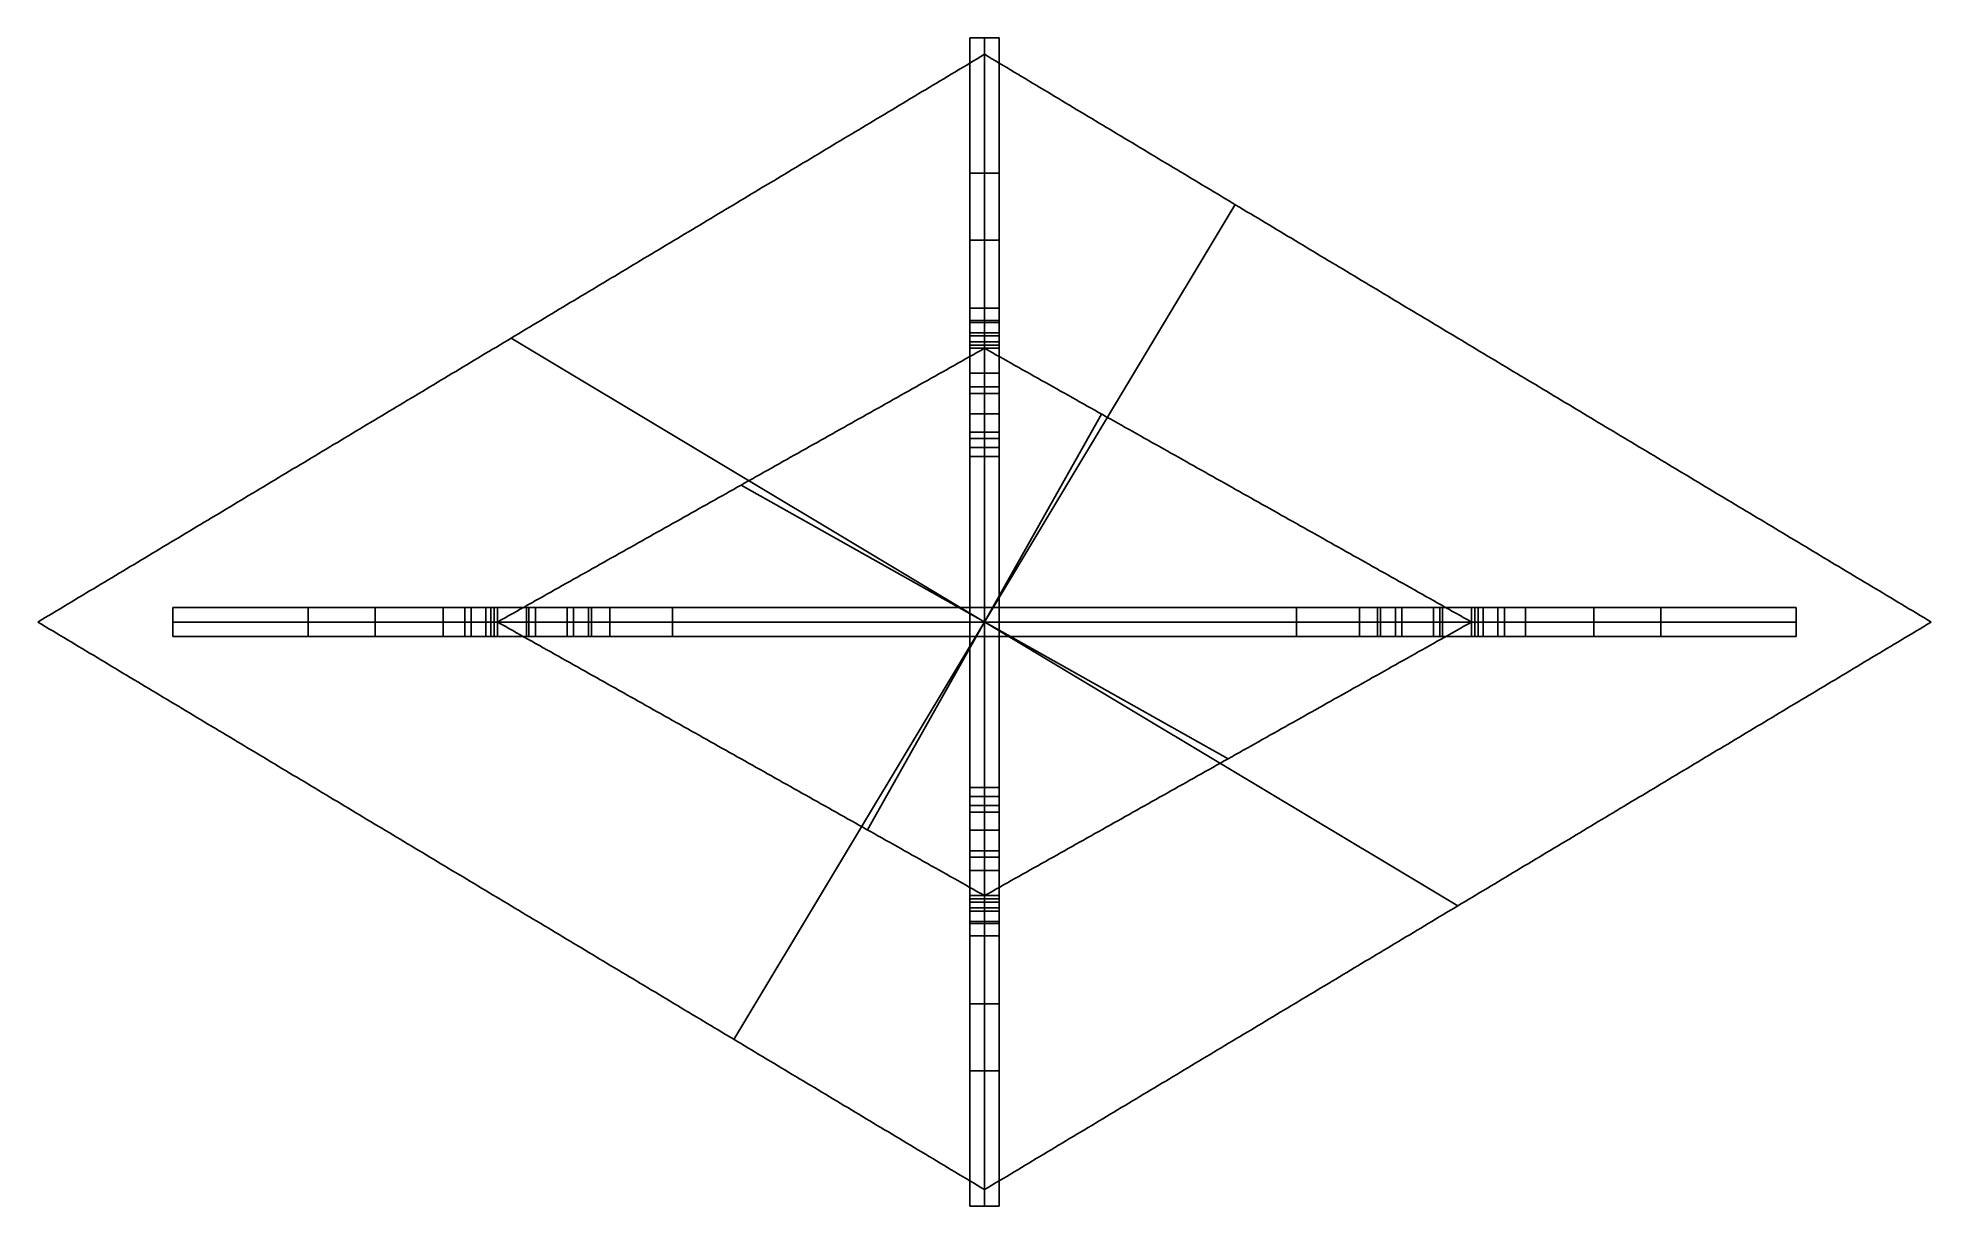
# Model space of a CAD drawing. Header units: millimetres. Extents: x 172 to 288, y 45 to 117.
import ezdxf

# ---------------------------------------------------------------- set-up
doc = ezdxf.new("R2010")
doc.units = ezdxf.units.MM
doc.header["$MEASUREMENT"] = 0
doc.layers.add('____', color=7, linetype='Continuous', true_color=0x000000)

msp = doc.modelspace()

# ---------------------------------------------------------------- linework, layer by layer
at = {"layer": '____'}
for p, q in [((229.21, 117.34), (231.01, 117.34)), ((230.11, 116.33, 76.8), (230.11, 116.33, 75)), ((231.01, 109.01, 37.5), (229.21, 109.01, 37.5)), ((229.21, 108.81, 38.4), (229.21, 98.57, 38.4)), ((231.01, 108.81, 38.4), (231.01, 98.57, 38.4)), ((245.54, 107.07, 75), (214.67, 55.62, 75)), ((245.54, 107.07, 76.8), (214.67, 55.62, 76.8)), ((229.21, 104.88, 10), (231.01, 104.88, 10)), ((229.21, 100.68, 75), (231.01, 100.68, 75)), ((231.01, 99.92, 75), (229.21, 99.92, 75)), ((231.01, 99.79), (229.21, 99.79)), ((229.21, 99.17, 76.8), (229.21, 99.17, 75)), ((231.01, 99.17, 75), (229.21, 99.17, 75)), ((229.21, 99.17, 76.8), (231.01, 99.17, 76.8)), ((231.01, 99.17, 75.9), (229.21, 99.17, 75.9)), ((230.11, 99.17, 75), (230.11, 99.17, 76.8)), ((231.01, 99.17, 76.8), (231.01, 99.17, 75)), ((200.95, 98.84, 75), (259.26, 63.85, 75)), ((200.95, 98.84, 75), (200.95, 98.84, 76.8)), ((200.95, 98.84, 76.8), (259.26, 63.85, 76.8)), ((231.01, 98.97, 36.6), (229.21, 98.97, 36.6)), ((229.21, 98.61, 63.2), (231.01, 98.61, 63.2)), ((231.01, 98.41, 64.1), (229.21, 98.41, 64.1)), ((229.21, 98.21, 65), (231.01, 98.21, 65)), ((230.11, 98.21, 63.2), (230.11, 98.21, 65)), ((259.26, 98.84, 75), (259.26, 98.84, 76.8)), ((229.21, 96.67, 75), (229.21, 96.67, 76.8)), ((231.01, 96.67, 76.8), (229.21, 96.67, 76.8)), ((231.01, 95.83, 63.2), (229.21, 95.83, 63.2)), ((231.01, 96.67, 75), (231.01, 96.67, 76.8)), ((231.01, 95.43, 65), (229.21, 95.43, 65)), ((222.9, 68.53, 63.2), (237.31, 94.16, 63.2)), ((222.9, 68.53, 65), (237.31, 94.16, 65)), ((229.21, 94.17, 75), (229.21, 94.17, 76.8)), ((229.21, 94.17, 76.8), (231.01, 94.17, 76.8)), ((229.21, 94.17, 75), (231.01, 94.17, 75)), ((231.01, 94.17, 75.9), (229.21, 94.17, 75.9)), ((230.11, 94.17, 75), (230.11, 94.17, 76.8)), ((231.01, 94.17, 76.8), (231.01, 94.17, 75)), ((229.21, 93.05, 63.2), (231.01, 93.05, 63.2)), ((229.21, 92.65, 65), (231.01, 92.65, 65)), ((231.01, 92.1, 67.5), (229.21, 92.1, 67.5)), ((229.21, 91.54, 70), (231.01, 91.54, 70)), ((245.11, 72.91, 63.2), (215.11, 89.78, 63.2)), ((215.11, 89.78, 63.2), (215.11, 89.78, 65)), ((245.11, 72.91, 65), (215.11, 89.78, 65)), ((245.11, 89.78, 63.2), (245.11, 89.78, 65)), ((180.11, 80.44), (180.11, 82.24)), ((188.44, 82.24, 37.5), (188.44, 80.44, 37.5)), ((188.64, 82.24, 38.4), (198.89, 82.24, 38.4)), ((192.57, 80.44, 10), (192.57, 82.24, 10)), ((196.77, 80.44, 75), (196.77, 82.24, 75)), ((198.09, 82.24, 75), (198.09, 80.44, 75)), ((198.49, 82.24, 36.6), (198.49, 80.44, 36.6)), ((199.4, 82.24, 76.8), (199.4, 82.24, 75)), ((199.4, 80.44, 75), (199.4, 82.24, 75)), ((199.4, 80.44, 76.8), (199.4, 82.24, 76.8)), ((199.4, 82.24, 75.9), (199.4, 80.44, 75.9)), ((199.71, 80.44, 63.2), (199.71, 82.24, 63.2)), ((199.91, 82.24, 64.1), (199.91, 80.44, 64.1)), ((200.11, 80.44, 65), (200.11, 82.24, 65)), ((201.9, 82.24, 75), (201.9, 82.24, 76.8)), ((201.9, 82.24, 76.8), (201.9, 80.44, 76.8)), ((202.05, 82.24, 63.2), (202.05, 80.44, 63.2)), ((202.45, 82.24, 65), (202.45, 80.44, 65)), ((204.4, 82.24, 76.8), (204.4, 82.24, 75)), ((204.4, 80.44, 76.8), (204.4, 82.24, 76.8)), ((204.4, 80.44, 75), (204.4, 82.24, 75)), ((204.4, 80.44, 63.2), (204.4, 82.24, 63.2)), ((204.4, 82.24, 75.9), (204.4, 80.44, 75.9)), ((204.8, 80.44, 65), (204.8, 82.24, 65)), ((205.71, 82.24, 75), (205.71, 80.44, 75)), ((205.91, 82.24, 70), (205.91, 80.44, 70)), ((207.02, 80.44, 75), (207.02, 82.24, 75)), ((210.89, 82.24, 10), (210.89, 80.44, 10)), ((229.21, 82.24, 5), (231.01, 82.24, 5)), ((229.21, 82.24), (231.01, 82.24)), ((231.01, 82.24, 2.5), (229.21, 82.24, 2.5)), ((229.21, 80.44, 10), (229.21, 82.24, 10)), ((229.21, 80.44, 5), (229.21, 82.24, 5)), ((229.21, 82.24, 7.5), (229.21, 80.44, 7.5)), ((230.11, 82.24, 5), (230.11, 82.24)), ((230.11, 82.24), (230.11, 80.44)), ((230.11, 82.24, 5), (230.11, 80.44, 5)), ((231.01, 80.44, 5), (231.01, 82.24, 5)), ((231.01, 80.44, 10), (231.01, 82.24, 10)), ((231.01, 82.24, 7.5), (231.01, 80.44, 7.5)), ((249.33, 82.24, 10), (249.33, 80.44, 10)), ((253.2, 80.44, 75), (253.2, 82.24, 75)), ((254.31, 82.24, 70), (254.31, 80.44, 70)), ((254.51, 82.24, 75), (254.51, 80.44, 75)), ((255.42, 80.44, 65), (255.42, 82.24, 65)), ((255.82, 82.24, 76.8), (255.82, 82.24, 75)), ((255.82, 80.44, 63.2), (255.82, 82.24, 63.2)), ((255.82, 80.44, 75), (255.82, 82.24, 75)), ((255.82, 80.44, 76.8), (255.82, 82.24, 76.8)), ((255.82, 82.24, 75.9), (255.82, 80.44, 75.9)), ((257.76, 82.24, 65), (257.76, 80.44, 65)), ((258.16, 82.24, 63.2), (258.16, 80.44, 63.2)), ((258.32, 82.24, 75), (258.32, 82.24, 76.8)), ((258.32, 82.24, 76.8), (258.32, 80.44, 76.8)), ((260.11, 80.44, 65), (260.11, 82.24, 65)), ((260.31, 82.24, 64.1), (260.31, 80.44, 64.1)), ((260.51, 80.44, 63.2), (260.51, 82.24, 63.2)), ((260.82, 82.24, 75), (260.82, 82.24, 76.8)), ((260.82, 82.24, 75), (260.82, 80.44, 75)), ((260.82, 80.44, 76.8), (260.82, 82.24, 76.8)), ((260.82, 82.24, 75.9), (260.82, 80.44, 75.9)), ((261.33, 82.24, 38.4), (271.57, 82.24, 38.4)), ((261.73, 82.24, 36.6), (261.73, 80.44, 36.6)), ((262.13, 82.24, 75), (262.13, 80.44, 75)), ((263.44, 80.44, 75), (263.44, 82.24, 75)), ((267.64, 80.44, 10), (267.64, 82.24, 10)), ((271.77, 82.24, 37.5), (271.77, 80.44, 37.5)), ((280.11, 80.44), (280.11, 82.24)), ((171.8, 81.34, 76.8), (171.8, 81.34, 75)), ((199.4, 81.34, 75), (199.4, 81.34, 76.8)), ((200.11, 81.34, 65), (200.11, 81.34, 63.2)), ((204.4, 81.34, 75), (204.4, 81.34, 76.8)), ((231.01, 81.34, 75), (229.21, 81.34, 75)), ((231.01, 81.34, 5), (229.21, 81.34, 5)), ((231.01, 81.34, 70), (229.21, 81.34, 70)), ((231.01, 81.34, 10), (229.21, 81.34, 10)), ((229.21, 81.34, 75), (229.21, 81.34, 70)), ((229.21, 81.34, 10), (229.21, 81.34, 5)), ((231.01, 81.34, 75), (231.01, 81.34, 70)), ((231.01, 81.34, 10), (231.01, 81.34, 5)), ((255.82, 81.34, 75), (255.82, 81.34, 76.8)), ((260.11, 81.34, 65), (260.11, 81.34, 63.2)), ((260.82, 81.34, 75), (260.82, 81.34, 76.8)), ((288.42, 81.34, 76.8), (288.42, 81.34, 75)), ((188.64, 80.44, 38.4), (198.89, 80.44, 38.4)), ((199.4, 80.44, 75), (199.4, 80.44, 76.8)), ((201.9, 80.44, 75), (201.9, 80.44, 76.8)), ((204.4, 80.44, 76.8), (204.4, 80.44, 75)), ((229.21, 80.44), (231.01, 80.44)), ((229.21, 80.44, 5), (231.01, 80.44, 5)), ((231.01, 80.44, 2.5), (229.21, 80.44, 2.5)), ((230.11, 80.44, 5), (230.11, 80.44)), ((255.82, 80.44, 76.8), (255.82, 80.44, 75)), ((258.32, 80.44, 75), (258.32, 80.44, 76.8)), ((260.82, 80.44, 76.8), (260.82, 80.44, 75)), ((261.33, 80.44, 38.4), (271.57, 80.44, 38.4)), ((215.11, 72.91, 63.2), (215.11, 72.91, 65)), ((245.11, 72.91, 63.2), (245.11, 72.91, 65)), ((229.21, 71.14, 70), (231.01, 71.14, 70)), ((231.01, 70.59, 67.5), (229.21, 70.59, 67.5)), ((229.21, 70.03, 65), (231.01, 70.03, 65)), ((231.01, 69.63, 63.2), (229.21, 69.63, 63.2)), ((229.21, 68.52, 76.8), (229.21, 68.52, 75)), ((229.21, 68.52, 75), (231.01, 68.52, 75)), ((229.21, 68.52, 76.8), (231.01, 68.52, 76.8)), ((231.01, 68.52, 75.9), (229.21, 68.52, 75.9)), ((230.11, 68.52, 75), (230.11, 68.52, 76.8)), ((231.01, 68.52, 76.8), (231.01, 68.52, 75)), ((231.01, 67.25, 65), (229.21, 67.25, 65)), ((231.01, 66.85, 63.2), (229.21, 66.85, 63.2)), ((229.21, 66.02, 75), (229.21, 66.02, 76.8)), ((231.01, 66.02, 76.8), (229.21, 66.02, 76.8)), ((231.01, 66.02, 75), (231.01, 66.02, 76.8)), ((229.21, 64.48, 65), (231.01, 64.48, 65)), ((231.01, 64.28, 64.1), (229.21, 64.28, 64.1)), ((230.11, 64.48, 65), (230.11, 64.48, 63.2)), ((200.95, 63.85, 75), (200.95, 63.85, 76.8)), ((229.21, 64.12, 38.4), (229.21, 53.88, 38.4)), ((229.21, 64.08, 63.2), (231.01, 64.08, 63.2)), ((231.01, 63.72, 36.6), (229.21, 63.72, 36.6)), ((229.21, 63.52, 75), (229.21, 63.52, 76.8)), ((229.21, 63.52, 76.8), (231.01, 63.52, 76.8)), ((229.21, 63.52, 75), (231.01, 63.52, 75)), ((231.01, 63.52, 75.9), (229.21, 63.52, 75.9)), ((230.11, 63.52, 75), (230.11, 63.52, 76.8)), ((231.01, 64.12, 38.4), (231.01, 53.88, 38.4)), ((231.01, 63.52, 76.8), (231.01, 63.52, 75)), ((259.26, 63.85, 75), (259.26, 63.85, 76.8)), ((231.01, 62.89), (229.21, 62.89)), ((231.01, 62.76, 75), (229.21, 62.76, 75)), ((229.21, 62.01, 75), (231.01, 62.01, 75)), ((229.21, 57.81, 10), (231.01, 57.81, 10)), ((231.01, 53.68, 37.5), (229.21, 53.68, 37.5)), ((230.11, 46.36, 75), (230.11, 46.36, 76.8)), ((229.21, 45.34), (231.01, 45.34))]:
    msp.add_line(p, q, dxfattribs=at)
for points in [[(229.21, 82.24), (229.21, 99.79), (229.21, 117.34)], [(229.21, 117.34), (229.21, 109.01, 37.5), (229.21, 100.68, 75)], [(230.11, 117.34), (230.11, 99.79), (230.11, 82.24)], [(230.11, 100.68, 75), (230.11, 109.01, 37.5), (230.11, 117.34)], [(231.01, 117.34), (231.01, 109.01, 37.5), (231.01, 100.68, 75)], [(231.01, 82.24), (231.01, 99.79), (231.01, 117.34)], [(171.8, 81.34, 75), (200.95, 98.84, 75), (230.11, 116.33, 75)], [(171.8, 81.34, 76.8), (200.95, 98.84, 76.8), (230.11, 116.33, 76.8)], [(230.11, 116.33, 75.9), (200.95, 98.84, 75.9), (171.8, 81.34, 75.9)], [(230.11, 116.33, 75), (259.26, 98.84, 75), (288.42, 81.34, 75)], [(230.11, 116.33, 76.8), (259.26, 98.84, 76.8), (288.42, 81.34, 76.8)], [(288.42, 81.34, 75.9), (259.26, 98.84, 75.9), (230.11, 116.33, 75.9)], [(229.21, 93.05, 63.2), (229.21, 98.97, 36.6), (229.21, 104.88, 10)], [(229.21, 104.88, 10), (229.21, 81.34, 10), (229.21, 57.81, 10)], [(230.11, 104.88, 10), (230.11, 98.97, 36.6), (230.11, 93.05, 63.2)], [(230.11, 57.81, 10), (230.11, 81.34, 10), (230.11, 104.88, 10)], [(231.01, 104.88, 10), (231.01, 98.97, 36.6), (231.01, 93.05, 63.2)], [(231.01, 57.81, 10), (231.01, 81.34, 10), (231.01, 104.88, 10)], [(229.21, 100.68, 75), (229.21, 99.92, 75), (229.21, 99.17, 75)], [(230.11, 99.17, 75), (230.11, 99.92, 75), (230.11, 100.68, 75)], [(231.01, 100.68, 75), (231.01, 99.92, 75), (231.01, 99.17, 75)], [(229.21, 99.17, 75), (229.21, 96.67, 75), (229.21, 94.17, 75)], [(231.01, 99.17, 75), (230.11, 99.17, 75), (229.21, 99.17, 75)], [(231.01, 99.17, 76.8), (230.11, 99.17, 76.8), (229.21, 99.17, 76.8)], [(229.21, 99.17, 76.8), (229.21, 96.67, 76.8), (229.21, 94.17, 76.8)], [(229.21, 99.17, 75.9), (230.11, 99.17, 75.9), (231.01, 99.17, 75.9)], [(229.21, 94.17, 75.9), (229.21, 96.67, 75.9), (229.21, 99.17, 75.9)], [(229.21, 99.17, 75), (229.21, 99.17, 75.9), (229.21, 99.17, 76.8)], [(229.21, 99.17, 76.8), (229.21, 96.67, 76.8), (229.21, 94.17, 76.8)], [(230.11, 99.17, 76.8), (230.11, 99.17, 75.9), (230.11, 99.17, 75)], [(230.11, 94.17, 76.8), (230.11, 96.67, 76.8), (230.11, 99.17, 76.8)], [(231.01, 94.17, 75), (231.01, 96.67, 75), (231.01, 99.17, 75)], [(231.01, 94.17, 76.8), (231.01, 96.67, 76.8), (231.01, 99.17, 76.8)], [(231.01, 99.17, 75.9), (231.01, 96.67, 75.9), (231.01, 94.17, 75.9)], [(231.01, 99.17, 75), (231.01, 99.17, 75.9), (231.01, 99.17, 76.8)], [(231.01, 99.17, 76.8), (231.01, 96.67, 76.8), (231.01, 94.17, 76.8)], [(200.11, 81.34, 63.2), (215.11, 89.78, 63.2), (230.11, 98.21, 63.2)], [(200.11, 81.34, 65), (215.11, 89.78, 65), (230.11, 98.21, 65)], [(230.11, 98.21, 64.1), (215.11, 89.78, 64.1), (200.11, 81.34, 64.1)], [(229.21, 98.21, 65), (229.21, 98.41, 64.1), (229.21, 98.61, 63.2)], [(229.21, 98.61, 63.2), (229.21, 95.83, 63.2), (229.21, 93.05, 63.2)], [(229.21, 92.65, 65), (229.21, 95.43, 65), (229.21, 98.21, 65)], [(230.11, 98.61, 63.2), (230.11, 98.41, 64.1), (230.11, 98.21, 65)], [(230.11, 93.05, 63.2), (230.11, 95.83, 63.2), (230.11, 98.61, 63.2)], [(230.11, 98.21, 63.2), (245.11, 89.78, 63.2), (260.11, 81.34, 63.2)], [(230.11, 98.21, 65), (245.11, 89.78, 65), (260.11, 81.34, 65)], [(260.11, 81.34, 64.1), (245.11, 89.78, 64.1), (230.11, 98.21, 64.1)], [(230.11, 98.21, 65), (230.11, 95.43, 65), (230.11, 92.65, 65)], [(231.01, 98.61, 63.2), (231.01, 98.41, 64.1), (231.01, 98.21, 65)], [(231.01, 93.05, 63.2), (231.01, 95.83, 63.2), (231.01, 98.61, 63.2)], [(231.01, 98.21, 65), (231.01, 95.43, 65), (231.01, 92.65, 65)], [(229.21, 94.17, 75), (230.11, 94.17, 75), (231.01, 94.17, 75)], [(229.21, 94.17, 76.8), (230.11, 94.17, 76.8), (231.01, 94.17, 76.8)], [(231.01, 94.17, 75.9), (230.11, 94.17, 75.9), (229.21, 94.17, 75.9)], [(229.21, 94.17, 76.8), (229.21, 94.17, 75.9), (229.21, 94.17, 75)], [(229.21, 94.17, 75), (229.21, 81.34, 75), (229.21, 68.52, 75)], [(230.11, 94.17, 75), (230.11, 94.17, 75.9), (230.11, 94.17, 76.8)], [(230.11, 68.52, 75), (230.11, 81.34, 75), (230.11, 94.17, 75)], [(231.01, 94.17, 75), (231.01, 81.34, 75), (231.01, 68.52, 75)], [(231.01, 94.17, 76.8), (231.01, 94.17, 75.9), (231.01, 94.17, 75)], [(229.21, 91.54, 70), (229.21, 92.1, 67.5), (229.21, 92.65, 65)], [(230.11, 92.65, 65), (230.11, 92.1, 67.5), (230.11, 91.54, 70)], [(231.01, 92.65, 65), (231.01, 92.1, 67.5), (231.01, 91.54, 70)], [(229.21, 71.14, 70), (229.21, 81.34, 70), (229.21, 91.54, 70)], [(230.11, 91.54, 70), (230.11, 81.34, 70), (230.11, 71.14, 70)], [(231.01, 91.54, 70), (231.01, 81.34, 70), (231.01, 71.14, 70)], [(180.11, 82.24), (188.44, 82.24, 37.5), (196.77, 82.24, 75)], [(280.11, 82.24), (230.11, 82.24), (180.11, 82.24)], [(192.57, 82.24, 10), (210.89, 82.24, 10), (229.21, 82.24, 10)], [(204.4, 82.24, 63.2), (198.49, 82.24, 36.6), (192.57, 82.24, 10)], [(196.77, 82.24, 75), (198.09, 82.24, 75), (199.4, 82.24, 75)], [(199.4, 80.44, 75), (199.4, 81.34, 75), (199.4, 82.24, 75)], [(199.4, 82.24, 75), (201.9, 82.24, 75), (204.4, 82.24, 75)], [(204.4, 82.24, 76.8), (201.9, 82.24, 76.8), (199.4, 82.24, 76.8)], [(199.4, 82.24, 76.8), (199.4, 81.34, 76.8), (199.4, 80.44, 76.8)], [(199.4, 82.24, 75.9), (201.9, 82.24, 75.9), (204.4, 82.24, 75.9)], [(199.4, 80.44, 75.9), (199.4, 81.34, 75.9), (199.4, 82.24, 75.9)], [(199.4, 82.24, 76.8), (201.9, 82.24, 76.8), (204.4, 82.24, 76.8)], [(199.4, 82.24, 75), (199.4, 82.24, 75.9), (199.4, 82.24, 76.8)], [(199.71, 82.24, 63.2), (202.05, 82.24, 63.2), (204.4, 82.24, 63.2)], [(200.11, 82.24, 65), (199.91, 82.24, 64.1), (199.71, 82.24, 63.2)], [(204.8, 82.24, 65), (202.45, 82.24, 65), (200.11, 82.24, 65)], [(204.4, 82.24, 75), (204.4, 81.34, 75), (204.4, 80.44, 75)], [(204.4, 80.44, 76.8), (204.4, 81.34, 76.8), (204.4, 82.24, 76.8)], [(204.4, 82.24, 75.9), (204.4, 81.34, 75.9), (204.4, 80.44, 75.9)], [(204.4, 82.24, 75), (205.71, 82.24, 75), (207.02, 82.24, 75)], [(204.4, 82.24, 76.8), (204.4, 82.24, 75.9), (204.4, 82.24, 75)], [(207.02, 82.24, 75), (205.91, 82.24, 70), (204.8, 82.24, 65)], [(229.21, 80.44, 5), (229.21, 81.34, 5), (229.21, 82.24, 5)], [(229.21, 82.24, 5), (229.21, 82.24, 2.5), (229.21, 82.24)], [(229.21, 82.24, 5), (230.11, 82.24, 5), (231.01, 82.24, 5)], [(229.21, 82.24, 10), (229.21, 82.24, 7.5), (229.21, 82.24, 5)], [(230.11, 82.24, 5), (230.11, 81.34, 5), (230.11, 80.44, 5)], [(230.11, 82.24), (230.11, 82.24, 2.5), (230.11, 82.24, 5)], [(231.01, 82.24, 5), (231.01, 82.24, 2.5), (231.01, 82.24)], [(231.01, 80.44, 5), (231.01, 81.34, 5), (231.01, 82.24, 5)], [(231.01, 82.24, 10), (249.33, 82.24, 10), (267.64, 82.24, 10)], [(231.01, 82.24, 5), (231.01, 82.24, 7.5), (231.01, 82.24, 10)], [(253.2, 82.24, 75), (254.51, 82.24, 75), (255.82, 82.24, 75)], [(255.42, 82.24, 65), (254.31, 82.24, 70), (253.2, 82.24, 75)], [(260.11, 82.24, 65), (257.76, 82.24, 65), (255.42, 82.24, 65)], [(255.82, 82.24, 75), (258.32, 82.24, 75), (260.82, 82.24, 75)], [(255.82, 80.44, 75), (255.82, 81.34, 75), (255.82, 82.24, 75)], [(260.82, 82.24, 76.8), (258.32, 82.24, 76.8), (255.82, 82.24, 76.8)], [(255.82, 82.24, 76.8), (255.82, 81.34, 76.8), (255.82, 80.44, 76.8)], [(255.82, 82.24, 75.9), (258.32, 82.24, 75.9), (260.82, 82.24, 75.9)], [(255.82, 80.44, 75.9), (255.82, 81.34, 75.9), (255.82, 82.24, 75.9)], [(255.82, 82.24, 76.8), (258.32, 82.24, 76.8), (260.82, 82.24, 76.8)], [(255.82, 82.24, 75), (255.82, 82.24, 75.9), (255.82, 82.24, 76.8)], [(255.82, 82.24, 63.2), (258.16, 82.24, 63.2), (260.51, 82.24, 63.2)], [(267.64, 82.24, 10), (261.73, 82.24, 36.6), (255.82, 82.24, 63.2)], [(260.51, 82.24, 63.2), (260.31, 82.24, 64.1), (260.11, 82.24, 65)], [(260.82, 82.24, 75), (260.82, 81.34, 75), (260.82, 80.44, 75)], [(260.82, 80.44, 76.8), (260.82, 81.34, 76.8), (260.82, 82.24, 76.8)], [(260.82, 82.24, 75.9), (260.82, 81.34, 75.9), (260.82, 80.44, 75.9)], [(260.82, 82.24, 75), (262.13, 82.24, 75), (263.44, 82.24, 75)], [(260.82, 82.24, 76.8), (260.82, 82.24, 75.9), (260.82, 82.24, 75)], [(263.44, 82.24, 75), (271.77, 82.24, 37.5), (280.11, 82.24)], [(230.11, 46.36, 75), (200.95, 63.85, 75), (171.8, 81.34, 75)], [(230.11, 46.36, 76.8), (200.95, 63.85, 76.8), (171.8, 81.34, 76.8)], [(171.8, 81.34, 75.9), (200.95, 63.85, 75.9), (230.11, 46.36, 75.9)], [(180.11, 81.34), (230.11, 81.34), (280.11, 81.34)], [(196.77, 81.34, 75), (188.44, 81.34, 37.5), (180.11, 81.34)], [(192.57, 81.34, 10), (198.49, 81.34, 36.6), (204.4, 81.34, 63.2)], [(229.21, 81.34, 10), (210.89, 81.34, 10), (192.57, 81.34, 10)], [(199.4, 81.34, 75), (198.09, 81.34, 75), (196.77, 81.34, 75)], [(199.4, 81.34, 76.8), (199.4, 81.34, 75.9), (199.4, 81.34, 75)], [(204.4, 81.34, 76.8), (201.9, 81.34, 76.8), (199.4, 81.34, 76.8)], [(199.71, 81.34, 63.2), (199.91, 81.34, 64.1), (200.11, 81.34, 65)], [(204.4, 81.34, 63.2), (202.05, 81.34, 63.2), (199.71, 81.34, 63.2)], [(230.11, 64.48, 63.2), (215.11, 72.91, 63.2), (200.11, 81.34, 63.2)], [(230.11, 64.48, 65), (215.11, 72.91, 65), (200.11, 81.34, 65)], [(200.11, 81.34, 64.1), (215.11, 72.91, 64.1), (230.11, 64.48, 64.1)], [(200.11, 81.34, 65), (202.45, 81.34, 65), (204.8, 81.34, 65)], [(204.4, 81.34, 75), (204.4, 81.34, 75.9), (204.4, 81.34, 76.8)], [(207.02, 81.34, 75), (205.71, 81.34, 75), (204.4, 81.34, 75)], [(204.8, 81.34, 65), (205.91, 81.34, 70), (207.02, 81.34, 75)], [(229.21, 81.34, 5), (229.21, 81.34, 7.5), (229.21, 81.34, 10)], [(231.01, 81.34, 5), (230.11, 81.34, 5), (229.21, 81.34, 5)], [(260.11, 81.34, 63.2), (245.11, 72.91, 63.2), (230.11, 64.48, 63.2)], [(260.11, 81.34, 65), (245.11, 72.91, 65), (230.11, 64.48, 65)], [(230.11, 64.48, 64.1), (245.11, 72.91, 64.1), (260.11, 81.34, 64.1)], [(288.42, 81.34, 75), (259.26, 63.85, 75), (230.11, 46.36, 75)], [(288.42, 81.34, 76.8), (259.26, 63.85, 76.8), (230.11, 46.36, 76.8)], [(230.11, 46.36, 75.9), (259.26, 63.85, 75.9), (288.42, 81.34, 75.9)], [(231.01, 81.34, 10), (231.01, 81.34, 7.5), (231.01, 81.34, 5)], [(267.64, 81.34, 10), (249.33, 81.34, 10), (231.01, 81.34, 10)], [(253.2, 81.34, 75), (254.31, 81.34, 70), (255.42, 81.34, 65)], [(255.82, 81.34, 75), (254.51, 81.34, 75), (253.2, 81.34, 75)], [(255.42, 81.34, 65), (257.76, 81.34, 65), (260.11, 81.34, 65)], [(255.82, 81.34, 63.2), (261.73, 81.34, 36.6), (267.64, 81.34, 10)], [(260.51, 81.34, 63.2), (258.16, 81.34, 63.2), (255.82, 81.34, 63.2)], [(255.82, 81.34, 76.8), (255.82, 81.34, 75.9), (255.82, 81.34, 75)], [(260.82, 81.34, 76.8), (258.32, 81.34, 76.8), (255.82, 81.34, 76.8)], [(260.11, 81.34, 65), (260.31, 81.34, 64.1), (260.51, 81.34, 63.2)], [(263.44, 81.34, 75), (262.13, 81.34, 75), (260.82, 81.34, 75)], [(260.82, 81.34, 75), (260.82, 81.34, 75.9), (260.82, 81.34, 76.8)], [(280.11, 81.34), (271.77, 81.34, 37.5), (263.44, 81.34, 75)], [(280.11, 80.44), (230.11, 80.44), (180.11, 80.44)], [(180.11, 80.44), (188.44, 80.44, 37.5), (196.77, 80.44, 75)], [(204.4, 80.44, 63.2), (198.49, 80.44, 36.6), (192.57, 80.44, 10)], [(192.57, 80.44, 10), (210.89, 80.44, 10), (229.21, 80.44, 10)], [(196.77, 80.44, 75), (198.09, 80.44, 75), (199.4, 80.44, 75)], [(204.4, 80.44, 75), (201.9, 80.44, 75), (199.4, 80.44, 75)], [(199.4, 80.44, 76.8), (201.9, 80.44, 76.8), (204.4, 80.44, 76.8)], [(204.4, 80.44, 75.9), (201.9, 80.44, 75.9), (199.4, 80.44, 75.9)], [(199.4, 80.44, 75), (199.4, 80.44, 75.9), (199.4, 80.44, 76.8)], [(199.4, 80.44, 76.8), (201.9, 80.44, 76.8), (204.4, 80.44, 76.8)], [(200.11, 80.44, 65), (199.91, 80.44, 64.1), (199.71, 80.44, 63.2)], [(199.71, 80.44, 63.2), (202.05, 80.44, 63.2), (204.4, 80.44, 63.2)], [(204.8, 80.44, 65), (202.45, 80.44, 65), (200.11, 80.44, 65)], [(204.4, 80.44, 76.8), (204.4, 80.44, 75.9), (204.4, 80.44, 75)], [(204.4, 80.44, 75), (205.71, 80.44, 75), (207.02, 80.44, 75)], [(207.02, 80.44, 75), (205.91, 80.44, 70), (204.8, 80.44, 65)], [(229.21, 45.34), (229.21, 62.89), (229.21, 80.44)], [(229.21, 80.44), (229.21, 80.44, 2.5), (229.21, 80.44, 5)], [(229.21, 80.44, 10), (229.21, 80.44, 7.5), (229.21, 80.44, 5)], [(229.21, 80.44, 5), (230.11, 80.44, 5), (231.01, 80.44, 5)], [(230.11, 80.44), (230.11, 62.89), (230.11, 45.34)], [(230.11, 80.44, 5), (230.11, 80.44, 2.5), (230.11, 80.44)], [(231.01, 80.44), (231.01, 80.44, 2.5), (231.01, 80.44, 5)], [(231.01, 45.34), (231.01, 62.89), (231.01, 80.44)], [(231.01, 80.44, 5), (231.01, 80.44, 7.5), (231.01, 80.44, 10)], [(231.01, 80.44, 10), (249.33, 80.44, 10), (267.64, 80.44, 10)], [(255.42, 80.44, 65), (254.31, 80.44, 70), (253.2, 80.44, 75)], [(253.2, 80.44, 75), (254.51, 80.44, 75), (255.82, 80.44, 75)], [(260.11, 80.44, 65), (257.76, 80.44, 65), (255.42, 80.44, 65)], [(260.82, 80.44, 75), (258.32, 80.44, 75), (255.82, 80.44, 75)], [(255.82, 80.44, 76.8), (258.32, 80.44, 76.8), (260.82, 80.44, 76.8)], [(260.82, 80.44, 75.9), (258.32, 80.44, 75.9), (255.82, 80.44, 75.9)], [(267.64, 80.44, 10), (261.73, 80.44, 36.6), (255.82, 80.44, 63.2)], [(255.82, 80.44, 63.2), (258.16, 80.44, 63.2), (260.51, 80.44, 63.2)], [(255.82, 80.44, 75), (255.82, 80.44, 75.9), (255.82, 80.44, 76.8)], [(255.82, 80.44, 76.8), (258.32, 80.44, 76.8), (260.82, 80.44, 76.8)], [(260.51, 80.44, 63.2), (260.31, 80.44, 64.1), (260.11, 80.44, 65)], [(260.82, 80.44, 75), (262.13, 80.44, 75), (263.44, 80.44, 75)], [(260.82, 80.44, 76.8), (260.82, 80.44, 75.9), (260.82, 80.44, 75)], [(263.44, 80.44, 75), (271.77, 80.44, 37.5), (280.11, 80.44)], [(229.21, 70.03, 65), (229.21, 70.59, 67.5), (229.21, 71.14, 70)], [(230.11, 71.14, 70), (230.11, 70.59, 67.5), (230.11, 70.03, 65)], [(231.01, 71.14, 70), (231.01, 70.59, 67.5), (231.01, 70.03, 65)], [(229.21, 64.48, 65), (229.21, 67.25, 65), (229.21, 70.03, 65)], [(230.11, 70.03, 65), (230.11, 67.25, 65), (230.11, 64.48, 65)], [(231.01, 70.03, 65), (231.01, 67.25, 65), (231.01, 64.48, 65)], [(229.21, 69.63, 63.2), (229.21, 66.85, 63.2), (229.21, 64.08, 63.2)], [(229.21, 57.81, 10), (229.21, 63.72, 36.6), (229.21, 69.63, 63.2)], [(230.11, 64.08, 63.2), (230.11, 66.85, 63.2), (230.11, 69.63, 63.2)], [(230.11, 69.63, 63.2), (230.11, 63.72, 36.6), (230.11, 57.81, 10)], [(231.01, 69.63, 63.2), (231.01, 63.72, 36.6), (231.01, 57.81, 10)], [(231.01, 64.08, 63.2), (231.01, 66.85, 63.2), (231.01, 69.63, 63.2)], [(229.21, 68.52, 75), (229.21, 66.02, 75), (229.21, 63.52, 75)], [(231.01, 68.52, 75), (230.11, 68.52, 75), (229.21, 68.52, 75)], [(231.01, 68.52, 76.8), (230.11, 68.52, 76.8), (229.21, 68.52, 76.8)], [(229.21, 68.52, 76.8), (229.21, 66.02, 76.8), (229.21, 63.52, 76.8)], [(229.21, 68.52, 75.9), (230.11, 68.52, 75.9), (231.01, 68.52, 75.9)], [(229.21, 63.52, 75.9), (229.21, 66.02, 75.9), (229.21, 68.52, 75.9)], [(229.21, 68.52, 75), (229.21, 68.52, 75.9), (229.21, 68.52, 76.8)], [(229.21, 68.52, 76.8), (229.21, 66.02, 76.8), (229.21, 63.52, 76.8)], [(230.11, 68.52, 76.8), (230.11, 68.52, 75.9), (230.11, 68.52, 75)], [(230.11, 63.52, 76.8), (230.11, 66.02, 76.8), (230.11, 68.52, 76.8)], [(231.01, 63.52, 75), (231.01, 66.02, 75), (231.01, 68.52, 75)], [(231.01, 63.52, 76.8), (231.01, 66.02, 76.8), (231.01, 68.52, 76.8)], [(231.01, 68.52, 75.9), (231.01, 66.02, 75.9), (231.01, 63.52, 75.9)], [(231.01, 68.52, 76.8), (231.01, 66.02, 76.8), (231.01, 63.52, 76.8)], [(231.01, 68.52, 75), (231.01, 68.52, 75.9), (231.01, 68.52, 76.8)], [(229.21, 64.08, 63.2), (229.21, 64.28, 64.1), (229.21, 64.48, 65)], [(230.11, 64.48, 65), (230.11, 64.28, 64.1), (230.11, 64.08, 63.2)], [(231.01, 64.48, 65), (231.01, 64.28, 64.1), (231.01, 64.08, 63.2)], [(229.21, 63.52, 75), (230.11, 63.52, 75), (231.01, 63.52, 75)], [(229.21, 63.52, 76.8), (230.11, 63.52, 76.8), (231.01, 63.52, 76.8)], [(231.01, 63.52, 75.9), (230.11, 63.52, 75.9), (229.21, 63.52, 75.9)], [(229.21, 63.52, 76.8), (229.21, 63.52, 75.9), (229.21, 63.52, 75)], [(229.21, 63.52, 75), (229.21, 62.76, 75), (229.21, 62.01, 75)], [(230.11, 63.52, 75), (230.11, 63.52, 75.9), (230.11, 63.52, 76.8)], [(230.11, 62.01, 75), (230.11, 62.76, 75), (230.11, 63.52, 75)], [(231.01, 63.52, 75), (231.01, 62.76, 75), (231.01, 62.01, 75)], [(231.01, 63.52, 76.8), (231.01, 63.52, 75.9), (231.01, 63.52, 75)], [(229.21, 62.01, 75), (229.21, 53.68, 37.5), (229.21, 45.34)], [(230.11, 45.34), (230.11, 53.68, 37.5), (230.11, 62.01, 75)], [(231.01, 62.01, 75), (231.01, 53.68, 37.5), (231.01, 45.34)]]:
    msp.add_open_spline(points, degree=2, dxfattribs=at)

doc.saveas('drawing.dxf')
